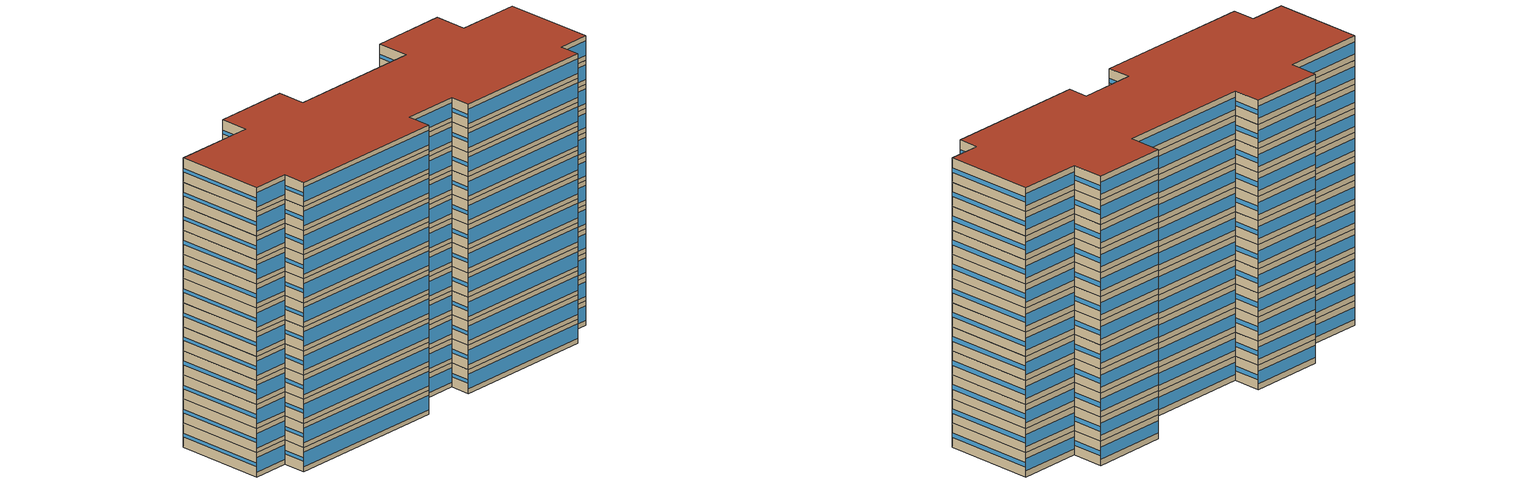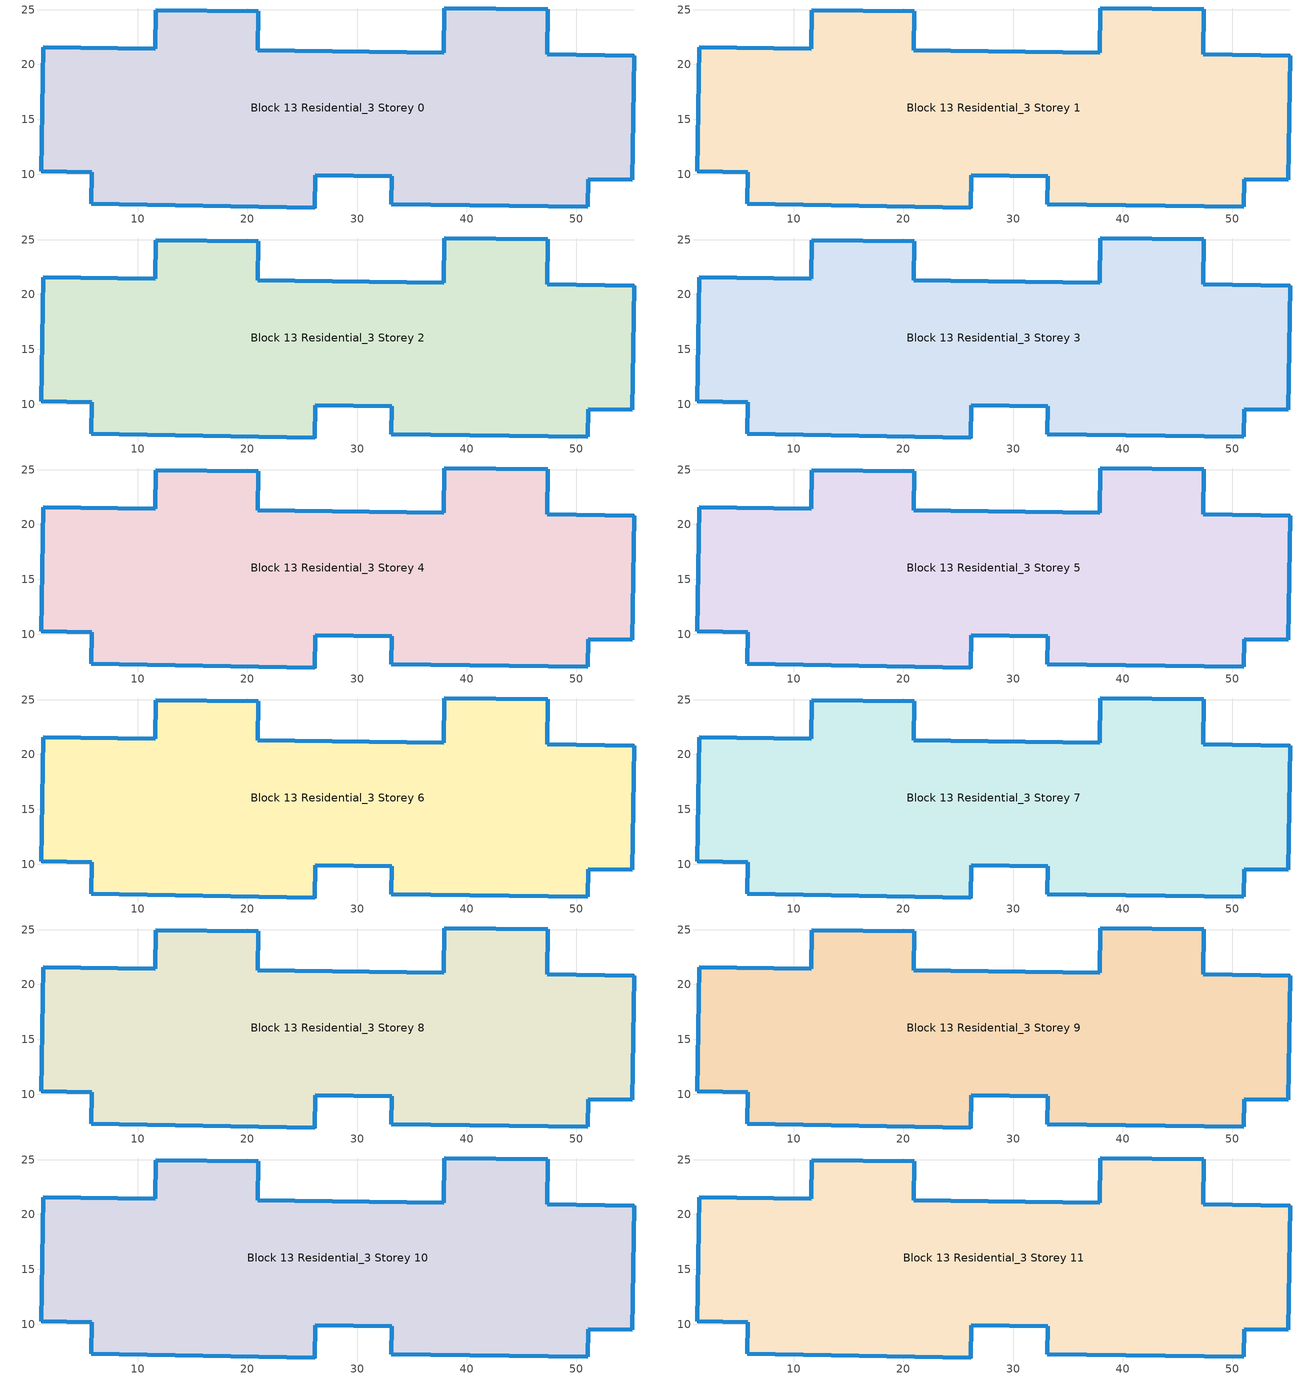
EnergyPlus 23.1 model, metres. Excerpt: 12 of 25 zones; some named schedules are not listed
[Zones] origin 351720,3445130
Block 13 Residential_3 Storey 0
 floor ground (Project Floor): 55.26,20.8 55.1,9.5 51.09,9.55 51.06,7 33.13,7.26 33.17,9.8 26.21,9.9 26.16,6.91 5.76,7.31 5.8,10.19 1.22,10.25 1.38,21.56 11.58,21.42 11.63,24.96 20.98,24.83 20.93,21.29 37.9,21.05 37.96,25.15 47.4,25.02 47.34,20.91 z0
 wall outside (Project Wall): 1.22,10.25 5.8,10.19 5.76,7.31 26.16,6.91 26.21,9.9 33.17,9.8 33.13,7.26 51.06,7 51.09,9.55 55.1,9.5 55.26,20.8 47.34,20.91 47.4,25.02 37.96,25.15 37.9,21.05 20.93,21.29 20.98,24.83 11.63,24.96 11.58,21.42 1.38,21.56 1.22,10.25 z0:3
 window (Residential_south_window_construction): 1.23,10.25 5.8,10.19 / 5.77,7.31 26.15,6.91 / 26.21,9.9 33.16,9.81 / 33.14,7.26 51.05,7 / 51.09,9.55 55.09,9.5 z0.6:2.4
 window (Residential_west_window_construction): 5.8,10.19 5.76,7.31 / 33.17,9.8 33.13,7.26 / 37.96,25.15 37.9,21.05 / 11.63,24.96 11.58,21.42 / 1.38,21.55 1.22,10.26 z1.27:1.73
 window (Residential_east_window_construction): 26.16,6.91 26.21,9.9 / 51.06,7.01 51.09,9.55 / 55.1,9.5 55.26,20.8 / 47.34,20.92 47.4,25.01 / 20.93,21.29 20.98,24.83 z1.2:1.8
 window (Residential_north_window_construction): 55.25,20.8 47.35,20.91 / 47.39,25.02 37.96,25.15 / 37.89,21.05 20.94,21.29 / 20.97,24.83 11.64,24.96 / 11.58,21.42 1.39,21.56 z0.75:2.25
 roof outside (Project Ceiling): 55.1,9.5 55.26,20.8 47.34,20.91 47.4,25.02 37.96,25.15 37.9,21.05 20.93,21.29 20.98,24.83 11.63,24.96 11.58,21.42 1.38,21.56 1.22,10.25 5.8,10.19 5.76,7.31 26.16,6.91 26.21,9.9 33.17,9.8 33.13,7.26 51.06,7 51.09,9.55 z3
Block 13 Residential_3 Storey 1
 floor outside (Project Floor): 55.26,20.8 55.1,9.5 51.09,9.55 51.06,7 33.13,7.26 33.17,9.8 26.21,9.9 26.16,6.91 5.76,7.31 5.8,10.19 1.22,10.25 1.38,21.56 11.58,21.42 11.63,24.96 20.98,24.83 20.93,21.29 37.9,21.05 37.96,25.15 47.4,25.02 47.34,20.91 z3
 wall outside (Project Wall): 1.22,10.25 5.8,10.19 5.76,7.31 26.16,6.91 26.21,9.9 33.17,9.8 33.13,7.26 51.06,7 51.09,9.55 55.1,9.5 55.26,20.8 47.34,20.91 47.4,25.02 37.96,25.15 37.9,21.05 20.93,21.29 20.98,24.83 11.63,24.96 11.58,21.42 1.38,21.56 1.22,10.25 z3:6
 window (Residential_south_window_construction): 1.23,10.25 5.8,10.19 / 5.77,7.31 26.15,6.91 / 26.21,9.9 33.16,9.81 / 33.14,7.26 51.05,7 / 51.09,9.55 55.09,9.5 z3.6:5.4
 window (Residential_west_window_construction): 5.8,10.19 5.76,7.31 / 33.17,9.8 33.13,7.26 / 37.96,25.15 37.9,21.05 / 11.63,24.96 11.58,21.42 / 1.38,21.55 1.22,10.26 z4.28:4.72
 window (Residential_east_window_construction): 26.16,6.91 26.21,9.9 / 51.06,7.01 51.09,9.55 / 55.1,9.5 55.26,20.8 / 47.34,20.92 47.4,25.01 / 20.93,21.29 20.98,24.83 z4.2:4.8
 window (Residential_north_window_construction): 55.25,20.8 47.35,20.91 / 47.39,25.02 37.96,25.15 / 37.89,21.05 20.94,21.29 / 20.97,24.83 11.64,24.96 / 11.58,21.42 1.39,21.56 z3.75:5.25
 roof outside (Project Ceiling): 55.1,9.5 55.26,20.8 47.34,20.91 47.4,25.02 37.96,25.15 37.9,21.05 20.93,21.29 20.98,24.83 11.63,24.96 11.58,21.42 1.38,21.56 1.22,10.25 5.8,10.19 5.76,7.31 26.16,6.91 26.21,9.9 33.17,9.8 33.13,7.26 51.06,7 51.09,9.55 z6
Block 13 Residential_3 Storey 2
 floor outside (Project Floor): 55.26,20.8 55.1,9.5 51.09,9.55 51.06,7 33.13,7.26 33.17,9.8 26.21,9.9 26.16,6.91 5.76,7.31 5.8,10.19 1.22,10.25 1.38,21.56 11.58,21.42 11.63,24.96 20.98,24.83 20.93,21.29 37.9,21.05 37.96,25.15 47.4,25.02 47.34,20.91 z6
 wall outside (Project Wall): 1.22,10.25 5.8,10.19 5.76,7.31 26.16,6.91 26.21,9.9 33.17,9.8 33.13,7.26 51.06,7 51.09,9.55 55.1,9.5 55.26,20.8 47.34,20.91 47.4,25.02 37.96,25.15 37.9,21.05 20.93,21.29 20.98,24.83 11.63,24.96 11.58,21.42 1.38,21.56 1.22,10.25 z6:9
 window (Residential_south_window_construction): 1.23,10.25 5.8,10.19 / 5.77,7.31 26.15,6.91 / 26.21,9.9 33.16,9.81 / 33.14,7.26 51.05,7 / 51.09,9.55 55.09,9.5 z6.6:8.4
 window (Residential_west_window_construction): 5.8,10.19 5.76,7.31 / 33.17,9.8 33.13,7.26 / 37.96,25.15 37.9,21.05 / 11.63,24.96 11.58,21.42 / 1.38,21.55 1.22,10.26 z7.28:7.72
 window (Residential_east_window_construction): 26.16,6.91 26.21,9.9 / 51.06,7.01 51.09,9.55 / 55.1,9.5 55.26,20.8 / 47.34,20.92 47.4,25.01 / 20.93,21.29 20.98,24.83 z7.2:7.8
 window (Residential_north_window_construction): 55.25,20.8 47.35,20.91 / 47.39,25.02 37.96,25.15 / 37.89,21.05 20.94,21.29 / 20.97,24.83 11.64,24.96 / 11.58,21.42 1.39,21.56 z6.75:8.25
 roof outside (Project Ceiling): 55.1,9.5 55.26,20.8 47.34,20.91 47.4,25.02 37.96,25.15 37.9,21.05 20.93,21.29 20.98,24.83 11.63,24.96 11.58,21.42 1.38,21.56 1.22,10.25 5.8,10.19 5.76,7.31 26.16,6.91 26.21,9.9 33.17,9.8 33.13,7.26 51.06,7 51.09,9.55 z9
Block 13 Residential_3 Storey 3
 floor outside (Project Floor): 55.26,20.8 55.1,9.5 51.09,9.55 51.06,7 33.13,7.26 33.17,9.8 26.21,9.9 26.16,6.91 5.76,7.31 5.8,10.19 1.22,10.25 1.38,21.56 11.58,21.42 11.63,24.96 20.98,24.83 20.93,21.29 37.9,21.05 37.96,25.15 47.4,25.02 47.34,20.91 z9
 wall outside (Project Wall): 1.22,10.25 5.8,10.19 5.76,7.31 26.16,6.91 26.21,9.9 33.17,9.8 33.13,7.26 51.06,7 51.09,9.55 55.1,9.5 55.26,20.8 47.34,20.91 47.4,25.02 37.96,25.15 37.9,21.05 20.93,21.29 20.98,24.83 11.63,24.96 11.58,21.42 1.38,21.56 1.22,10.25 z9:12
 window (Residential_south_window_construction): 1.23,10.25 5.8,10.19 / 5.77,7.31 26.15,6.91 / 26.21,9.9 33.16,9.81 / 33.14,7.26 51.05,7 / 51.09,9.55 55.09,9.5 z9.6:11.4
 window (Residential_west_window_construction): 5.8,10.19 5.76,7.31 / 33.17,9.8 33.13,7.26 / 37.96,25.15 37.9,21.05 / 11.63,24.96 11.58,21.42 / 1.38,21.55 1.22,10.26 z10.28:10.72
 window (Residential_east_window_construction): 26.16,6.91 26.21,9.9 / 51.06,7.01 51.09,9.55 / 55.1,9.5 55.26,20.8 / 47.34,20.92 47.4,25.01 / 20.93,21.29 20.98,24.83 z10.2:10.8
 window (Residential_north_window_construction): 55.25,20.8 47.35,20.91 / 47.39,25.02 37.96,25.15 / 37.89,21.05 20.94,21.29 / 20.97,24.83 11.64,24.96 / 11.58,21.42 1.39,21.56 z9.75:11.25
 roof outside (Project Ceiling): 55.1,9.5 55.26,20.8 47.34,20.91 47.4,25.02 37.96,25.15 37.9,21.05 20.93,21.29 20.98,24.83 11.63,24.96 11.58,21.42 1.38,21.56 1.22,10.25 5.8,10.19 5.76,7.31 26.16,6.91 26.21,9.9 33.17,9.8 33.13,7.26 51.06,7 51.09,9.55 z12
Block 13 Residential_3 Storey 4
 floor outside (Project Floor): 55.26,20.8 55.1,9.5 51.09,9.55 51.06,7 33.13,7.26 33.17,9.8 26.21,9.9 26.16,6.91 5.76,7.31 5.8,10.19 1.22,10.25 1.38,21.56 11.58,21.42 11.63,24.96 20.98,24.83 20.93,21.29 37.9,21.05 37.96,25.15 47.4,25.02 47.34,20.91 z12
 wall outside (Project Wall): 1.22,10.25 5.8,10.19 5.76,7.31 26.16,6.91 26.21,9.9 33.17,9.8 33.13,7.26 51.06,7 51.09,9.55 55.1,9.5 55.26,20.8 47.34,20.91 47.4,25.02 37.96,25.15 37.9,21.05 20.93,21.29 20.98,24.83 11.63,24.96 11.58,21.42 1.38,21.56 1.22,10.25 z12:15
 window (Residential_south_window_construction): 1.23,10.25 5.8,10.19 / 5.77,7.31 26.15,6.91 / 26.21,9.9 33.16,9.81 / 33.14,7.26 51.05,7 / 51.09,9.55 55.09,9.5 z12.6:14.4
 window (Residential_west_window_construction): 5.8,10.19 5.76,7.31 / 33.17,9.8 33.13,7.26 / 37.96,25.15 37.9,21.05 / 11.63,24.96 11.58,21.42 / 1.38,21.55 1.22,10.26 z13.28:13.72
 window (Residential_east_window_construction): 26.16,6.91 26.21,9.9 / 51.06,7.01 51.09,9.55 / 55.1,9.5 55.26,20.8 / 47.34,20.92 47.4,25.01 / 20.93,21.29 20.98,24.83 z13.2:13.8
 window (Residential_north_window_construction): 55.25,20.8 47.35,20.91 / 47.39,25.02 37.96,25.15 / 37.89,21.05 20.94,21.29 / 20.97,24.83 11.64,24.96 / 11.58,21.42 1.39,21.56 z12.75:14.25
 roof outside (Project Ceiling): 55.1,9.5 55.26,20.8 47.34,20.91 47.4,25.02 37.96,25.15 37.9,21.05 20.93,21.29 20.98,24.83 11.63,24.96 11.58,21.42 1.38,21.56 1.22,10.25 5.8,10.19 5.76,7.31 26.16,6.91 26.21,9.9 33.17,9.8 33.13,7.26 51.06,7 51.09,9.55 z15
Block 13 Residential_3 Storey 5
 floor outside (Project Floor): 55.26,20.8 55.1,9.5 51.09,9.55 51.06,7 33.13,7.26 33.17,9.8 26.21,9.9 26.16,6.91 5.76,7.31 5.8,10.19 1.22,10.25 1.38,21.56 11.58,21.42 11.63,24.96 20.98,24.83 20.93,21.29 37.9,21.05 37.96,25.15 47.4,25.02 47.34,20.91 z15
 wall outside (Project Wall): 1.22,10.25 5.8,10.19 5.76,7.31 26.16,6.91 26.21,9.9 33.17,9.8 33.13,7.26 51.06,7 51.09,9.55 55.1,9.5 55.26,20.8 47.34,20.91 47.4,25.02 37.96,25.15 37.9,21.05 20.93,21.29 20.98,24.83 11.63,24.96 11.58,21.42 1.38,21.56 1.22,10.25 z15:18
 window (Residential_south_window_construction): 1.23,10.25 5.8,10.19 / 5.77,7.31 26.15,6.91 / 26.21,9.9 33.16,9.81 / 33.14,7.26 51.05,7 / 51.09,9.55 55.09,9.5 z15.6:17.4
 window (Residential_west_window_construction): 5.8,10.19 5.76,7.31 / 33.17,9.8 33.13,7.26 / 37.96,25.15 37.9,21.05 / 11.63,24.96 11.58,21.42 / 1.38,21.55 1.22,10.26 z16.27:16.73
 window (Residential_east_window_construction): 26.16,6.91 26.21,9.9 / 51.06,7.01 51.09,9.55 / 55.1,9.5 55.26,20.8 / 47.34,20.92 47.4,25.01 / 20.93,21.29 20.98,24.83 z16.2:16.8
 window (Residential_north_window_construction): 55.25,20.8 47.35,20.91 / 47.39,25.02 37.96,25.15 / 37.89,21.05 20.94,21.29 / 20.97,24.83 11.64,24.96 / 11.58,21.42 1.39,21.56 z15.75:17.25
 roof outside (Project Ceiling): 55.1,9.5 55.26,20.8 47.34,20.91 47.4,25.02 37.96,25.15 37.9,21.05 20.93,21.29 20.98,24.83 11.63,24.96 11.58,21.42 1.38,21.56 1.22,10.25 5.8,10.19 5.76,7.31 26.16,6.91 26.21,9.9 33.17,9.8 33.13,7.26 51.06,7 51.09,9.55 z18
Block 13 Residential_3 Storey 6
 floor outside (Project Floor): 55.26,20.8 55.1,9.5 51.09,9.55 51.06,7 33.13,7.26 33.17,9.8 26.21,9.9 26.16,6.91 5.76,7.31 5.8,10.19 1.22,10.25 1.38,21.56 11.58,21.42 11.63,24.96 20.98,24.83 20.93,21.29 37.9,21.05 37.96,25.15 47.4,25.02 47.34,20.91 z18
 wall outside (Project Wall): 1.22,10.25 5.8,10.19 5.76,7.31 26.16,6.91 26.21,9.9 33.17,9.8 33.13,7.26 51.06,7 51.09,9.55 55.1,9.5 55.26,20.8 47.34,20.91 47.4,25.02 37.96,25.15 37.9,21.05 20.93,21.29 20.98,24.83 11.63,24.96 11.58,21.42 1.38,21.56 1.22,10.25 z18:21
 window (Residential_south_window_construction): 1.23,10.25 5.8,10.19 / 5.77,7.31 26.15,6.91 / 26.21,9.9 33.16,9.81 / 33.14,7.26 51.05,7 / 51.09,9.55 55.09,9.5 z18.6:20.4
 window (Residential_west_window_construction): 5.8,10.19 5.76,7.31 / 33.17,9.8 33.13,7.26 / 37.96,25.15 37.9,21.05 / 11.63,24.96 11.58,21.42 / 1.38,21.55 1.22,10.26 z19.27:19.73
 window (Residential_east_window_construction): 26.16,6.91 26.21,9.9 / 51.06,7.01 51.09,9.55 / 55.1,9.5 55.26,20.8 / 47.34,20.92 47.4,25.01 / 20.93,21.29 20.98,24.83 z19.2:19.8
 window (Residential_north_window_construction): 55.25,20.8 47.35,20.91 / 47.39,25.02 37.96,25.15 / 37.89,21.05 20.94,21.29 / 20.97,24.83 11.64,24.96 / 11.58,21.42 1.39,21.56 z18.75:20.25
 roof outside (Project Ceiling): 55.1,9.5 55.26,20.8 47.34,20.91 47.4,25.02 37.96,25.15 37.9,21.05 20.93,21.29 20.98,24.83 11.63,24.96 11.58,21.42 1.38,21.56 1.22,10.25 5.8,10.19 5.76,7.31 26.16,6.91 26.21,9.9 33.17,9.8 33.13,7.26 51.06,7 51.09,9.55 z21
Block 13 Residential_3 Storey 7
 floor outside (Project Floor): 55.26,20.8 55.1,9.5 51.09,9.55 51.06,7 33.13,7.26 33.17,9.8 26.21,9.9 26.16,6.91 5.76,7.31 5.8,10.19 1.22,10.25 1.38,21.56 11.58,21.42 11.63,24.96 20.98,24.83 20.93,21.29 37.9,21.05 37.96,25.15 47.4,25.02 47.34,20.91 z21
 wall outside (Project Wall): 1.22,10.25 5.8,10.19 5.76,7.31 26.16,6.91 26.21,9.9 33.17,9.8 33.13,7.26 51.06,7 51.09,9.55 55.1,9.5 55.26,20.8 47.34,20.91 47.4,25.02 37.96,25.15 37.9,21.05 20.93,21.29 20.98,24.83 11.63,24.96 11.58,21.42 1.38,21.56 1.22,10.25 z21:24
 window (Residential_south_window_construction): 1.23,10.25 5.8,10.19 / 5.77,7.31 26.15,6.91 / 26.21,9.9 33.16,9.81 / 33.14,7.26 51.05,7 / 51.09,9.55 55.09,9.5 z21.6:23.4
 window (Residential_west_window_construction): 5.8,10.19 5.76,7.31 / 33.17,9.8 33.13,7.26 / 37.96,25.15 37.9,21.05 / 11.63,24.96 11.58,21.42 / 1.38,21.55 1.22,10.26 z22.27:22.73
 window (Residential_east_window_construction): 26.16,6.91 26.21,9.9 / 51.06,7.01 51.09,9.55 / 55.1,9.5 55.26,20.8 / 47.34,20.92 47.4,25.01 / 20.93,21.29 20.98,24.83 z22.2:22.8
 window (Residential_north_window_construction): 55.25,20.8 47.35,20.91 / 47.39,25.02 37.96,25.15 / 37.89,21.05 20.94,21.29 / 20.97,24.83 11.64,24.96 / 11.58,21.42 1.39,21.56 z21.75:23.25
 roof outside (Project Ceiling): 55.1,9.5 55.26,20.8 47.34,20.91 47.4,25.02 37.96,25.15 37.9,21.05 20.93,21.29 20.98,24.83 11.63,24.96 11.58,21.42 1.38,21.56 1.22,10.25 5.8,10.19 5.76,7.31 26.16,6.91 26.21,9.9 33.17,9.8 33.13,7.26 51.06,7 51.09,9.55 z24
Block 13 Residential_3 Storey 8
 floor outside (Project Floor): 55.26,20.8 55.1,9.5 51.09,9.55 51.06,7 33.13,7.26 33.17,9.8 26.21,9.9 26.16,6.91 5.76,7.31 5.8,10.19 1.22,10.25 1.38,21.56 11.58,21.42 11.63,24.96 20.98,24.83 20.93,21.29 37.9,21.05 37.96,25.15 47.4,25.02 47.34,20.91 z24
 wall outside (Project Wall): 1.22,10.25 5.8,10.19 5.76,7.31 26.16,6.91 26.21,9.9 33.17,9.8 33.13,7.26 51.06,7 51.09,9.55 55.1,9.5 55.26,20.8 47.34,20.91 47.4,25.02 37.96,25.15 37.9,21.05 20.93,21.29 20.98,24.83 11.63,24.96 11.58,21.42 1.38,21.56 1.22,10.25 z24:27
 window (Residential_south_window_construction): 1.23,10.25 5.8,10.19 / 5.77,7.31 26.15,6.91 / 26.21,9.9 33.16,9.81 / 33.14,7.26 51.05,7 / 51.09,9.55 55.09,9.5 z24.6:26.4
 window (Residential_west_window_construction): 5.8,10.19 5.76,7.31 / 33.17,9.8 33.13,7.26 / 37.96,25.15 37.9,21.05 / 11.63,24.96 11.58,21.42 / 1.38,21.55 1.22,10.26 z25.27:25.73
 window (Residential_east_window_construction): 26.16,6.91 26.21,9.9 / 51.06,7.01 51.09,9.55 / 55.1,9.5 55.26,20.8 / 47.34,20.92 47.4,25.01 / 20.93,21.29 20.98,24.83 z25.2:25.8
 window (Residential_north_window_construction): 55.25,20.8 47.35,20.91 / 47.39,25.02 37.96,25.15 / 37.89,21.05 20.94,21.29 / 20.97,24.83 11.64,24.96 / 11.58,21.42 1.39,21.56 z24.75:26.25
 roof outside (Project Ceiling): 55.1,9.5 55.26,20.8 47.34,20.91 47.4,25.02 37.96,25.15 37.9,21.05 20.93,21.29 20.98,24.83 11.63,24.96 11.58,21.42 1.38,21.56 1.22,10.25 5.8,10.19 5.76,7.31 26.16,6.91 26.21,9.9 33.17,9.8 33.13,7.26 51.06,7 51.09,9.55 z27
Block 13 Residential_3 Storey 9
 floor outside (Project Floor): 55.26,20.8 55.1,9.5 51.09,9.55 51.06,7 33.13,7.26 33.17,9.8 26.21,9.9 26.16,6.91 5.76,7.31 5.8,10.19 1.22,10.25 1.38,21.56 11.58,21.42 11.63,24.96 20.98,24.83 20.93,21.29 37.9,21.05 37.96,25.15 47.4,25.02 47.34,20.91 z27
 wall outside (Project Wall): 1.22,10.25 5.8,10.19 5.76,7.31 26.16,6.91 26.21,9.9 33.17,9.8 33.13,7.26 51.06,7 51.09,9.55 55.1,9.5 55.26,20.8 47.34,20.91 47.4,25.02 37.96,25.15 37.9,21.05 20.93,21.29 20.98,24.83 11.63,24.96 11.58,21.42 1.38,21.56 1.22,10.25 z27:30
 window (Residential_south_window_construction): 1.23,10.25 5.8,10.19 / 5.77,7.31 26.15,6.91 / 26.21,9.9 33.16,9.81 / 33.14,7.26 51.05,7 / 51.09,9.55 55.09,9.5 z27.6:29.4
 window (Residential_west_window_construction): 5.8,10.19 5.76,7.31 / 33.17,9.8 33.13,7.26 / 37.96,25.15 37.9,21.05 / 11.63,24.96 11.58,21.42 / 1.38,21.55 1.22,10.26 z28.27:28.73
 window (Residential_east_window_construction): 26.16,6.91 26.21,9.9 / 51.06,7.01 51.09,9.55 / 55.1,9.5 55.26,20.8 / 47.34,20.92 47.4,25.01 / 20.93,21.29 20.98,24.83 z28.2:28.8
 window (Residential_north_window_construction): 55.25,20.8 47.35,20.91 / 47.39,25.02 37.96,25.15 / 37.89,21.05 20.94,21.29 / 20.97,24.83 11.64,24.96 / 11.58,21.42 1.39,21.56 z27.75:29.25
 roof outside (Project Ceiling): 55.1,9.5 55.26,20.8 47.34,20.91 47.4,25.02 37.96,25.15 37.9,21.05 20.93,21.29 20.98,24.83 11.63,24.96 11.58,21.42 1.38,21.56 1.22,10.25 5.8,10.19 5.76,7.31 26.16,6.91 26.21,9.9 33.17,9.8 33.13,7.26 51.06,7 51.09,9.55 z30
Block 13 Residential_3 Storey 10
 floor outside (Project Floor): 55.26,20.8 55.1,9.5 51.09,9.55 51.06,7 33.13,7.26 33.17,9.8 26.21,9.9 26.16,6.91 5.76,7.31 5.8,10.19 1.22,10.25 1.38,21.56 11.58,21.42 11.63,24.96 20.98,24.83 20.93,21.29 37.9,21.05 37.96,25.15 47.4,25.02 47.34,20.91 z30
 wall outside (Project Wall): 1.22,10.25 5.8,10.19 5.76,7.31 26.16,6.91 26.21,9.9 33.17,9.8 33.13,7.26 51.06,7 51.09,9.55 55.1,9.5 55.26,20.8 47.34,20.91 47.4,25.02 37.96,25.15 37.9,21.05 20.93,21.29 20.98,24.83 11.63,24.96 11.58,21.42 1.38,21.56 1.22,10.25 z30:33
 window (Residential_south_window_construction): 1.23,10.25 5.8,10.19 / 5.77,7.31 26.15,6.91 / 26.21,9.9 33.16,9.81 / 33.14,7.26 51.05,7 / 51.09,9.55 55.09,9.5 z30.6:32.4
 window (Residential_west_window_construction): 5.8,10.19 5.76,7.31 / 33.17,9.8 33.13,7.26 / 37.96,25.15 37.9,21.05 / 11.63,24.96 11.58,21.42 / 1.38,21.55 1.22,10.26 z31.27:31.73
 window (Residential_east_window_construction): 26.16,6.91 26.21,9.9 / 51.06,7.01 51.09,9.55 / 55.1,9.5 55.26,20.8 / 47.34,20.92 47.4,25.01 / 20.93,21.29 20.98,24.83 z31.2:31.8
 window (Residential_north_window_construction): 55.25,20.8 47.35,20.91 / 47.39,25.02 37.96,25.15 / 37.89,21.05 20.94,21.29 / 20.97,24.83 11.64,24.96 / 11.58,21.42 1.39,21.56 z30.75:32.25
 roof outside (Project Ceiling): 55.1,9.5 55.26,20.8 47.34,20.91 47.4,25.02 37.96,25.15 37.9,21.05 20.93,21.29 20.98,24.83 11.63,24.96 11.58,21.42 1.38,21.56 1.22,10.25 5.8,10.19 5.76,7.31 26.16,6.91 26.21,9.9 33.17,9.8 33.13,7.26 51.06,7 51.09,9.55 z33
Block 13 Residential_3 Storey 11
 floor outside (Project Floor): 55.26,20.8 55.1,9.5 51.09,9.55 51.06,7 33.13,7.26 33.17,9.8 26.21,9.9 26.16,6.91 5.76,7.31 5.8,10.19 1.22,10.25 1.38,21.56 11.58,21.42 11.63,24.96 20.98,24.83 20.93,21.29 37.9,21.05 37.96,25.15 47.4,25.02 47.34,20.91 z33
 wall outside (Project Wall): 1.22,10.25 5.8,10.19 5.76,7.31 26.16,6.91 26.21,9.9 33.17,9.8 33.13,7.26 51.06,7 51.09,9.55 55.1,9.5 55.26,20.8 47.34,20.91 47.4,25.02 37.96,25.15 37.9,21.05 20.93,21.29 20.98,24.83 11.63,24.96 11.58,21.42 1.38,21.56 1.22,10.25 z33:36
 window (Residential_south_window_construction): 1.23,10.25 5.8,10.19 / 5.77,7.31 26.15,6.91 / 26.21,9.9 33.16,9.81 / 33.14,7.26 51.05,7 / 51.09,9.55 55.09,9.5 z33.6:35.4
 window (Residential_west_window_construction): 5.8,10.19 5.76,7.31 / 33.17,9.8 33.13,7.26 / 37.96,25.15 37.9,21.05 / 11.63,24.96 11.58,21.42 / 1.38,21.55 1.22,10.26 z34.27:34.73
 window (Residential_east_window_construction): 26.16,6.91 26.21,9.9 / 51.06,7.01 51.09,9.55 / 55.1,9.5 55.26,20.8 / 47.34,20.92 47.4,25.01 / 20.93,21.29 20.98,24.83 z34.2:34.8
 window (Residential_north_window_construction): 55.25,20.8 47.35,20.91 / 47.39,25.02 37.96,25.15 / 37.89,21.05 20.94,21.29 / 20.97,24.83 11.64,24.96 / 11.58,21.42 1.39,21.56 z33.75:35.25
 roof outside (Project Ceiling): 55.1,9.5 55.26,20.8 47.34,20.91 47.4,25.02 37.96,25.15 37.9,21.05 20.93,21.29 20.98,24.83 11.63,24.96 11.58,21.42 1.38,21.56 1.22,10.25 5.8,10.19 5.76,7.31 26.16,6.91 26.21,9.9 33.17,9.8 33.13,7.26 51.06,7 51.09,9.55 z36
[Building]
Building_1: North Axis=0; Terrain=City; Loads Convergence Tolerance Value=0.04; Temperature Convergence Tolerance Value=0.4; Solar Distribution=FullExterior; Maximum Number of Warmup Days=25; Minimum Number of Warmup Days=6
[Site:Location]
CHN Design_Conditions: Latitude=30; Longitude=114; Time Zone=8; Elevation=12
[SIZINGPERIOD:DESIGNDAY] Day of Month=21; DryBulb Temperature Range Modifier Type=DefaultMultipliers; Humidity Condition Type=Wetbulb; Barometric Pressure=101181; Rain Indicator=No; Snow Indicator=No; Daylight Saving Time Indicator=No; Sky Clearness=0; Begin Environment Reset Mode=FullResetAtBeginEnvironment
Name | Month | Day Type | Maximum DryBulb Temperature | Daily DryBulb Temperature Range | Wetbulb or DewPoint at Maximum DryBulb | Wind Speed | Wind Direction | Solar Model Indicator | ASHRAE Clear Sky Optical Depth for Beam Irradiance taub | ASHRAE Clear Sky Optical Depth for Diffuse Irradiance taud
Ann Htg 99.6% Condns DB | 1 | WinterDesignDay | -10 | 0 | -4.8 | 1 | 340 | ASHRAEClearSky | 0 | 0
Ann Clg .4% Condns DB=>MWB | 7 | SummerDesignDay | 40 | 6.6 | 27.1 | 3.5 | 220 | ASHRAETau | 0.781 | 1.413
[MATERIAL]
DefaultMaterial: Roughness=Rough; Thickness=0.1; Conductivity=0.1; Density=1000; Specific Heat=1000; Thermal Absorptance=0.9; Solar Absorptance=0.7; Visible Absorptance=0.7
[WINDOWMATERIAL:SIMPLEGLAZINGSYSTEM] UFactor=1.5; Solar Heat Gain Coefficient=0.4; Visible Transmittance=0.6
Residential_east_window; Residential_south_window; Residential_west_window; Residential_north_window
[CONSTRUCTION]
Project Wall; Project Floor; Project Ceiling: DefaultMaterial
Residential_east_window_construction: Residential_east_window
Residential_south_window_construction: Residential_south_window
Residential_west_window_construction: Residential_west_window
Residential_north_window_construction: Residential_north_window
[SPACE] Ceiling Height=autocalculate; Volume=autocalculate; Floor Area=autocalculate; Space Type=Residential
Name | Zone
Block 13 Residential_3 Storey 0_space | Block 13 Residential_3 Storey 0
Block 13 Residential_3 Storey 1_space | Block 13 Residential_3 Storey 1
Block 13 Residential_3 Storey 2_space | Block 13 Residential_3 Storey 2
Block 13 Residential_3 Storey 3_space | Block 13 Residential_3 Storey 3
Block 13 Residential_3 Storey 4_space | Block 13 Residential_3 Storey 4
Block 13 Residential_3 Storey 5_space | Block 13 Residential_3 Storey 5
Block 13 Residential_3 Storey 6_space | Block 13 Residential_3 Storey 6
Block 13 Residential_3 Storey 7_space | Block 13 Residential_3 Storey 7
Block 13 Residential_3 Storey 8_space | Block 13 Residential_3 Storey 8
Block 13 Residential_3 Storey 9_space | Block 13 Residential_3 Storey 9
Block 13 Residential_3 Storey 10_space | Block 13 Residential_3 Storey 10
Block 13 Residential_3 Storey 11_space | Block 13 Residential_3 Storey 11
[SPACELIST]
Residential: Block 13 Residential_3 Storey 0_space, Block 13 Residential_3 Storey 1_space, Block 13 Residential_3 Storey 2_space, Block 13 Residential_3 Storey 3_space, Block 13 Residential_3 Storey 4_space, Block 13 Residential_3 Storey 5_space, Block 13 Residential_3 Storey 6_space, Block 13 Residential_3 Storey 7_space, Block 13 Residential_3 Storey 8_space, Block 13 Residential_3 Storey 9_space, Block 13 Residential_3 Storey 10_space, Block 13 Residential_3 Storey 11_space, Block 13 Residential_3 Storey 12_space, Block 13 Residential_3 Storey 13_space, Block 13 Residential_3 Storey 14_space, Block 13 Residential_3 Storey 15_space, Block 13 Residential_3 Storey 16_space, Block 13 Residential_3 Storey 17_space, Block 13 Residential_3 Storey 18_space, Block 13 Residential_3 Storey 19_space, Block 13 Residential_3 Storey 20_space, Block 13 Residential_3 Storey 21_space, Block 13 Residential_3 Storey 22_space, Block 13 Residential_3 Storey 23_space, Block 13 Residential_3 Storey 24_space
[ZONE] Type=1; Multiplier=1; Ceiling Height=autocalculate; Volume=autocalculate; Floor Area=autocalculate; Part of Total Floor Area=Yes
Block 13 Residential_3 Storey 0; Block 13 Residential_3 Storey 1; Block 13 Residential_3 Storey 2; Block 13 Residential_3 Storey 3; Block 13 Residential_3 Storey 4; Block 13 Residential_3 Storey 5; Block 13 Residential_3 Storey 6; Block 13 Residential_3 Storey 7; Block 13 Residential_3 Storey 8; Block 13 Residential_3 Storey 9; Block 13 Residential_3 Storey 10; Block 13 Residential_3 Storey 11
[PEOPLE]
People_for_residential: Zone or ZoneList or Space or SpaceList=Residential; Number of People Schedule=SeasonalSchedule_Schedule_residential_people; Number of People Calculation Method=People/Area; People per Floor Area=0.04; Fraction Radiant=0.3; Sensible Heat Fraction=autocalculate; Activity Level Schedule=SeasonalSchedule_Schedule_residential_activity; Carbon Dioxide Generation Rate=3.82e-08; Enable ASHRAE 55 Comfort Warnings=No; Mean Radiant Temperature Calculation Type=ZoneAveraged; Clothing Insulation Calculation Method=ClothingInsulationSchedule; Cold Stress Temperature Threshold=15.56; Heat Stress Temperature Threshold=30
[LIGHTS]
Light_for_residential: Zone or ZoneList or Space or SpaceList=Residential; Schedule=SeasonalSchedule_residential_lighting; Design Level Calculation Method=Watts/Area; Watts per Zone Floor Area=5; Return Air Fraction=0; Fraction Radiant=0.32; Fraction Visible=0.25; Fraction Replaceable=1; EndUse Subcategory=General; Return Air Fraction Calculated from Plenum Temperature=No; Return Air Fraction Function of Plenum Temperature Coefficient 1=0; Return Air Fraction Function of Plenum Temperature Coefficient 2=0
[ELECTRICEQUIPMENT]
Equipment_for_residential: Zone or ZoneList or Space or SpaceList=Residential; Schedule=SeasonalSchedule_Schedule_residential_equipment; Design Level Calculation Method=Watts/Area; Watts per Zone Floor Area=3.8; Fraction Latent=0; Fraction Radiant=0; Fraction Lost=0; EndUse Subcategory=Electric Equipment
[DAYLIGHTING:CONTROLS] Illuminance Setpoint at Reference Point 1=300
Name | Zone or Space | Glare Calculation Daylighting Reference Point | Daylighting Reference Point 1
Dlight_Block 13 Residential_3 Storey 0 | Block 13 Residential_3 Storey 0 | Rpoint_Block 13 Residential_3 Storey 0 | Rpoint_Block 13 Residential_3 Storey 0
Dlight_Block 13 Residential_3 Storey 1 | Block 13 Residential_3 Storey 1 | Rpoint_Block 13 Residential_3 Storey 1 | Rpoint_Block 13 Residential_3 Storey 1
Dlight_Block 13 Residential_3 Storey 2 | Block 13 Residential_3 Storey 2 | Rpoint_Block 13 Residential_3 Storey 2 | Rpoint_Block 13 Residential_3 Storey 2
Dlight_Block 13 Residential_3 Storey 3 | Block 13 Residential_3 Storey 3 | Rpoint_Block 13 Residential_3 Storey 3 | Rpoint_Block 13 Residential_3 Storey 3
Dlight_Block 13 Residential_3 Storey 4 | Block 13 Residential_3 Storey 4 | Rpoint_Block 13 Residential_3 Storey 4 | Rpoint_Block 13 Residential_3 Storey 4
Dlight_Block 13 Residential_3 Storey 5 | Block 13 Residential_3 Storey 5 | Rpoint_Block 13 Residential_3 Storey 5 | Rpoint_Block 13 Residential_3 Storey 5
Dlight_Block 13 Residential_3 Storey 6 | Block 13 Residential_3 Storey 6 | Rpoint_Block 13 Residential_3 Storey 6 | Rpoint_Block 13 Residential_3 Storey 6
Dlight_Block 13 Residential_3 Storey 7 | Block 13 Residential_3 Storey 7 | Rpoint_Block 13 Residential_3 Storey 7 | Rpoint_Block 13 Residential_3 Storey 7
Dlight_Block 13 Residential_3 Storey 8 | Block 13 Residential_3 Storey 8 | Rpoint_Block 13 Residential_3 Storey 8 | Rpoint_Block 13 Residential_3 Storey 8
Dlight_Block 13 Residential_3 Storey 9 | Block 13 Residential_3 Storey 9 | Rpoint_Block 13 Residential_3 Storey 9 | Rpoint_Block 13 Residential_3 Storey 9
Dlight_Block 13 Residential_3 Storey 10 | Block 13 Residential_3 Storey 10 | Rpoint_Block 13 Residential_3 Storey 10 | Rpoint_Block 13 Residential_3 Storey 10
Dlight_Block 13 Residential_3 Storey 11 | Block 13 Residential_3 Storey 11 | Rpoint_Block 13 Residential_3 Storey 11 | Rpoint_Block 13 Residential_3 Storey 11
[HVACTEMPLATE:THERMOSTAT]
Name | Heating Setpoint Schedule | Cooling Setpoint Schedule
Thermostat_for_office | SeasonalSchedule_office_heating | SeasonalSchedule_office_cooling
Thermostat_for_commercial | SeasonalSchedule_commerical_heating | SeasonalSchedule_commerical_cooling
Thermostat_for_residential | SeasonalSchedule_residential_heating | SeasonalSchedule_residential_cooling
Thermostat_for_school | SeasonalSchedule_school_heating | SeasonalSchedule_school_cooling
Thermostat_for_hospital | SeasonalSchedule_hospital_heating | SeasonalSchedule_hospital_cooling
Thermostat_for_industrial | SeasonalSchedule_Industrial_heating | SeasonalSchedule_Industrial_cooling
Thermostat_for_transport | SeasonalSchedule_transport_heating | SeasonalSchedule_transport_cooling
Thermostat_for_administration | SeasonalSchedule_administration_heating | SeasonalSchedule_administration_cooling
[HVACTEMPLATE:ZONE:IDEALLOADSAIRSYSTEM] Template Thermostat=Thermostat_for_residential; Maximum Heating Supply Air Temperature=50; Minimum Cooling Supply Air Temperature=13; Maximum Heating Supply Air Humidity Ratio=0.0156; Minimum Cooling Supply Air Humidity Ratio=0.0077; Heating Limit=NoLimit; Cooling Limit=NoLimit; Dehumidification Control Type=ConstantSensibleHeatRatio; Cooling Sensible Heat Ratio=0.7; Dehumidification Setpoint=60; Humidification Control Type=None; Humidification Setpoint=30; Outdoor Air Method=DetailedSpecification; Outdoor Air Flow Rate per Person=0.00944; Outdoor Air Flow Rate per Zone Floor Area=0; Outdoor Air Flow Rate per Zone=0; Design Specification Outdoor Air Object=Ventilation_for_residential; Demand Controlled Ventilation Type=None; Outdoor Air Economizer Type=NoEconomizer; Heat Recovery Type=None; Sensible Heat Recovery Effectiveness=0.7; Latent Heat Recovery Effectiveness=0.65
Block 13 Residential_3 Storey 0; Block 13 Residential_3 Storey 1; Block 13 Residential_3 Storey 2; Block 13 Residential_3 Storey 3; Block 13 Residential_3 Storey 4; Block 13 Residential_3 Storey 5; Block 13 Residential_3 Storey 6; Block 13 Residential_3 Storey 7; Block 13 Residential_3 Storey 8; Block 13 Residential_3 Storey 9; Block 13 Residential_3 Storey 10; Block 13 Residential_3 Storey 11
[DESIGNSPECIFICATION:OUTDOORAIR]
Ventilation_for_residential: Outdoor Air Method=Flow/Person; Outdoor Air Flow per Person=0.00833333; Outdoor Air Flow per Zone Floor Area=0; Outdoor Air Flow per Zone=0; Outdoor Air Flow Air Changes per Hour=0
[SCHEDULE:DAY:HOURLY]
Schedule_residential_lighting_weekday_hourly; Schedule_residential_lighting_holiday_hourly: 0.1, 0.1, 0.1, 0.1, 0.1, 0.8, 0.5, 0, 0, 0, 0, 0, 0, 0, 0, 0, 0, 0, 1, 1, 1, 1, 0.1, 0.1
Schedule_residential_equipment_weekday_hourly: 0.2, 0.2, 0.2, 0.2, 0.2, 0.2, 0.8, 0.8, 0.6, 0.6, 0.8, 0.8, 0.8, 0.5, 0.5, 0.5, 0.6, 0.9, 0.9, 0.9, 0.9, 0.9, 0.2, 0.2
Schedule_residential_equipment_holiday_hourly: 0.2, 0.2, 0.2, 0.2, 0.2, 0.2, 0.75, 1, 0.5, 0.3, 0.5, 0.8, 0.5, 0.25, 0.25, 0.25, 0.25, 0.5, 0.9, 0.8, 0.75, 0.5, 0.2, 0.2
Schedule_residential_people_weekday_hourly: 1, 1, 1, 1, 1, 1, 0.5, 0.5, 0, 0, 0, 0, 0, 0, 0, 0, 0, 0, 0, 0, 0.5, 1, 1, 1
Schedule_residential_people_holiday_hourly: 0.5, 0.5, 0.5, 0.5, 0.5, 0.5, 0.5, 0.5, 0.5, 0.5, 0.5, 0.5, 0.5, 0.5, 0.5, 0.5, 0.5, 0.5, 0.5, 0.5, 0.5, 0.5, 0.5, 0.5
Schedule_residential_activity_weekday_hourly; Schedule_residential_activity_holiday_hourly: 108, 108, 108, 108, 108, 108, 108, 108, 108, 108, 108, 108, 108, 108, 108, 108, 108, 108, 108, 108, 108, 108, 108, 108
[SCHEDULE:WEEK:DAILY]
Schedule_office_heating_summer_weekly: Schedule_office_heating_summer_hourly, Schedule_office_heating_summer_hourly, Schedule_office_heating_summer_hourly, Schedule_office_heating_summer_hourly, Schedule_office_heating_summer_hourly, Schedule_office_heating_summer_hourly, Schedule_office_heating_summer_hourly, Schedule_office_heating_summer_hourly, Schedule_office_heating_summer_hourly, Schedule_office_heating_summer_hourly, Schedule_office_heating_summer_hourly, Schedule_office_heating_summer_hourly
Schedule_office_heating_winnter_weekly: Schedule_office_heating_winnter_holiday_hourly, Schedule_office_heating_winnter_weekday_hourly, Schedule_office_heating_winnter_weekday_hourly, Schedule_office_heating_winnter_weekday_hourly, Schedule_office_heating_winnter_weekday_hourly, Schedule_office_heating_winnter_weekday_hourly, Schedule_office_heating_winnter_holiday_hourly, Schedule_office_heating_winnter_holiday_hourly, Schedule_office_heating_winnter_weekday_hourly, Schedule_office_heating_winnter_weekday_hourly, Schedule_office_heating_winnter_holiday_hourly, Schedule_office_heating_winnter_holiday_hourly
Schedule_office_cooling_winnter_weekly: Schedule_office_cooling_winter_hourly, Schedule_office_cooling_winter_hourly, Schedule_office_cooling_winter_hourly, Schedule_office_cooling_winter_hourly, Schedule_office_cooling_winter_hourly, Schedule_office_cooling_winter_hourly, Schedule_office_cooling_winter_hourly, Schedule_office_cooling_winter_hourly, Schedule_office_cooling_winter_hourly, Schedule_office_cooling_winter_hourly, Schedule_office_cooling_winter_hourly, Schedule_office_cooling_winter_hourly
Schedule_office_cooling_summer_weekly: Schedule_office_cooling_summer_holiday_hourly, Schedule_office_cooling_summer_weekday_hourly, Schedule_office_cooling_summer_weekday_hourly, Schedule_office_cooling_summer_weekday_hourly, Schedule_office_cooling_summer_weekday_hourly, Schedule_office_cooling_summer_weekday_hourly, Schedule_office_cooling_summer_holiday_hourly, Schedule_office_cooling_summer_holiday_hourly, Schedule_office_cooling_summer_weekday_hourly, Schedule_office_cooling_summer_weekday_hourly, Schedule_office_cooling_summer_holiday_hourly, Schedule_office_cooling_summer_holiday_hourly
Schedule_commerical_heating_summer_weekly: Schedule_commerical_heating_summer_hourly, Schedule_commerical_heating_summer_hourly, Schedule_commerical_heating_summer_hourly, Schedule_commerical_heating_summer_hourly, Schedule_commerical_heating_summer_hourly, Schedule_commerical_heating_summer_hourly, Schedule_commerical_heating_summer_hourly, Schedule_commerical_heating_summer_hourly, Schedule_commerical_heating_summer_hourly, Schedule_commerical_heating_summer_hourly, Schedule_commerical_heating_summer_hourly, Schedule_commerical_heating_summer_hourly
Schedule_commerical_heating_winnter_weekly: Schedule_commerical_heating_winnter_holiday_hourly, Schedule_commerical_heating_winnter_weekday_hourly, Schedule_commerical_heating_winnter_weekday_hourly, Schedule_commerical_heating_winnter_weekday_hourly, Schedule_commerical_heating_winnter_weekday_hourly, Schedule_commerical_heating_winnter_weekday_hourly, Schedule_commerical_heating_winnter_holiday_hourly, Schedule_commerical_heating_winnter_holiday_hourly, Schedule_commerical_heating_winnter_weekday_hourly, Schedule_commerical_heating_winnter_weekday_hourly, Schedule_commerical_heating_winnter_holiday_hourly, Schedule_commerical_heating_winnter_holiday_hourly
Schedule_commerical_cooling_winnter_weekly: Schedule_commerical_cooling_winter_hourly, Schedule_commerical_cooling_winter_hourly, Schedule_commerical_cooling_winter_hourly, Schedule_commerical_cooling_winter_hourly, Schedule_commerical_cooling_winter_hourly, Schedule_commerical_cooling_winter_hourly, Schedule_commerical_cooling_winter_hourly, Schedule_commerical_cooling_winter_hourly, Schedule_commerical_cooling_winter_hourly, Schedule_commerical_cooling_winter_hourly, Schedule_commerical_cooling_winter_hourly, Schedule_commerical_cooling_winter_hourly
Schedule_commerical_cooling_summer_weekly: Schedule_commerical_cooling_summer_holiday_hourly, Schedule_commerical_cooling_summer_weekday_hourly, Schedule_commerical_cooling_summer_weekday_hourly, Schedule_commerical_cooling_summer_weekday_hourly, Schedule_commerical_cooling_summer_weekday_hourly, Schedule_commerical_cooling_summer_weekday_hourly, Schedule_commerical_cooling_summer_holiday_hourly, Schedule_commerical_cooling_summer_holiday_hourly, Schedule_commerical_cooling_summer_weekday_hourly, Schedule_commerical_cooling_summer_weekday_hourly, Schedule_commerical_cooling_summer_holiday_hourly, Schedule_commerical_cooling_summer_holiday_hourly
Schedule_residential_heating_summer_weekly: Schedule_residential_heating_summer_hourly, Schedule_residential_heating_summer_hourly, Schedule_residential_heating_summer_hourly, Schedule_residential_heating_summer_hourly, Schedule_residential_heating_summer_hourly, Schedule_residential_heating_summer_hourly, Schedule_residential_heating_summer_hourly, Schedule_residential_heating_summer_hourly, Schedule_residential_heating_summer_hourly, Schedule_residential_heating_summer_hourly, Schedule_residential_heating_summer_hourly, Schedule_residential_heating_summer_hourly
Schedule_residential_heating_winnter_weekly: Schedule_residential_heating_winnter_holiday_hourly, Schedule_residential_heating_winnter_weekday_hourly, Schedule_residential_heating_winnter_weekday_hourly, Schedule_residential_heating_winnter_weekday_hourly, Schedule_residential_heating_winnter_weekday_hourly, Schedule_residential_heating_winnter_weekday_hourly, Schedule_residential_heating_winnter_holiday_hourly, Schedule_residential_heating_winnter_holiday_hourly, Schedule_residential_heating_winnter_weekday_hourly, Schedule_residential_heating_winnter_weekday_hourly, Schedule_residential_heating_winnter_holiday_hourly, Schedule_residential_heating_winnter_holiday_hourly
Schedule_residential_cooling_winnter_weekly: Schedule_residential_cooling_winter_hourly, Schedule_residential_cooling_winter_hourly, Schedule_residential_cooling_winter_hourly, Schedule_residential_cooling_winter_hourly, Schedule_residential_cooling_winter_hourly, Schedule_residential_cooling_winter_hourly, Schedule_residential_cooling_winter_hourly, Schedule_residential_cooling_winter_hourly, Schedule_residential_cooling_winter_hourly, Schedule_residential_cooling_winter_hourly, Schedule_residential_cooling_winter_hourly, Schedule_residential_cooling_winter_hourly
Schedule_residential_cooling_summer_weekly: Schedule_residential_cooling_summer_holiday_hourly, Schedule_residential_cooling_summer_weekday_hourly, Schedule_residential_cooling_summer_weekday_hourly, Schedule_residential_cooling_summer_weekday_hourly, Schedule_residential_cooling_summer_weekday_hourly, Schedule_residential_cooling_summer_weekday_hourly, Schedule_residential_cooling_summer_holiday_hourly, Schedule_residential_cooling_summer_holiday_hourly, Schedule_residential_cooling_summer_weekday_hourly, Schedule_residential_cooling_summer_weekday_hourly, Schedule_residential_cooling_summer_holiday_hourly, Schedule_residential_cooling_summer_holiday_hourly
Schedule_residential_lighting_weekly: Schedule_residential_lighting_holiday_hourly, Schedule_residential_lighting_weekday_hourly, Schedule_residential_lighting_weekday_hourly, Schedule_residential_lighting_weekday_hourly, Schedule_residential_lighting_weekday_hourly, Schedule_residential_lighting_weekday_hourly, Schedule_residential_lighting_holiday_hourly, Schedule_residential_lighting_holiday_hourly, Schedule_residential_lighting_weekday_hourly, Schedule_residential_lighting_weekday_hourly, Schedule_residential_lighting_holiday_hourly, Schedule_residential_lighting_holiday_hourly
Schedule_residential_equipment_weekly: Schedule_residential_equipment_holiday_hourly, Schedule_residential_equipment_weekday_hourly, Schedule_residential_equipment_weekday_hourly, Schedule_residential_equipment_weekday_hourly, Schedule_residential_equipment_weekday_hourly, Schedule_residential_equipment_weekday_hourly, Schedule_residential_equipment_holiday_hourly, Schedule_residential_equipment_holiday_hourly, Schedule_residential_equipment_weekday_hourly, Schedule_residential_equipment_weekday_hourly, Schedule_residential_equipment_holiday_hourly, Schedule_residential_equipment_holiday_hourly
Schedule_residential_people_weekly: Schedule_residential_people_holiday_hourly, Schedule_residential_people_weekday_hourly, Schedule_residential_people_weekday_hourly, Schedule_residential_people_weekday_hourly, Schedule_residential_people_weekday_hourly, Schedule_residential_people_weekday_hourly, Schedule_residential_people_holiday_hourly, Schedule_residential_people_holiday_hourly, Schedule_residential_people_weekday_hourly, Schedule_residential_people_weekday_hourly, Schedule_residential_people_holiday_hourly, Schedule_residential_people_holiday_hourly
Schedule_residential_activity_weekly: Schedule_residential_activity_holiday_hourly, Schedule_residential_activity_weekday_hourly, Schedule_residential_activity_weekday_hourly, Schedule_residential_activity_weekday_hourly, Schedule_residential_activity_weekday_hourly, Schedule_residential_activity_weekday_hourly, Schedule_residential_activity_holiday_hourly, Schedule_residential_activity_holiday_hourly, Schedule_residential_activity_weekday_hourly, Schedule_residential_activity_weekday_hourly, Schedule_residential_activity_holiday_hourly, Schedule_residential_activity_holiday_hourly
Schedule_school_heating_summer_weekly: Schedule_school_heating_summer_hourly, Schedule_school_heating_summer_hourly, Schedule_school_heating_summer_hourly, Schedule_school_heating_summer_hourly, Schedule_school_heating_summer_hourly, Schedule_school_heating_summer_hourly, Schedule_school_heating_summer_hourly, Schedule_school_heating_summer_hourly, Schedule_school_heating_summer_hourly, Schedule_school_heating_summer_hourly, Schedule_school_heating_summer_hourly, Schedule_school_heating_summer_hourly
Schedule_school_heating_winnter_weekly: Schedule_school_heating_winnter_holiday_hourly, Schedule_school_heating_winnter_weekday_hourly, Schedule_school_heating_winnter_weekday_hourly, Schedule_school_heating_winnter_weekday_hourly, Schedule_school_heating_winnter_weekday_hourly, Schedule_school_heating_winnter_weekday_hourly, Schedule_school_heating_winnter_holiday_hourly, Schedule_school_heating_winnter_holiday_hourly, Schedule_school_heating_winnter_weekday_hourly, Schedule_school_heating_winnter_weekday_hourly, Schedule_school_heating_winnter_holiday_hourly, Schedule_school_heating_winnter_holiday_hourly
Schedule_school_cooling_winnter_weekly: Schedule_school_cooling_winter_hourly, Schedule_school_cooling_winter_hourly, Schedule_school_cooling_winter_hourly, Schedule_school_cooling_winter_hourly, Schedule_school_cooling_winter_hourly, Schedule_school_cooling_winter_hourly, Schedule_school_cooling_winter_hourly, Schedule_school_cooling_winter_hourly, Schedule_school_cooling_winter_hourly, Schedule_school_cooling_winter_hourly, Schedule_school_cooling_winter_hourly, Schedule_school_cooling_winter_hourly
Schedule_school_cooling_summer_weekly: Schedule_school_cooling_summer_holiday_hourly, Schedule_school_cooling_summer_weekday_hourly, Schedule_school_cooling_summer_weekday_hourly, Schedule_school_cooling_summer_weekday_hourly, Schedule_school_cooling_summer_weekday_hourly, Schedule_school_cooling_summer_weekday_hourly, Schedule_school_cooling_summer_holiday_hourly, Schedule_school_cooling_summer_holiday_hourly, Schedule_school_cooling_summer_weekday_hourly, Schedule_school_cooling_summer_weekday_hourly, Schedule_school_cooling_summer_holiday_hourly, Schedule_school_cooling_summer_holiday_hourly
Schedule_hospital_heating_summer_weekly: Schedule_hospital_heating_summer_hourly, Schedule_hospital_heating_summer_hourly, Schedule_hospital_heating_summer_hourly, Schedule_hospital_heating_summer_hourly, Schedule_hospital_heating_summer_hourly, Schedule_hospital_heating_summer_hourly, Schedule_hospital_heating_summer_hourly, Schedule_hospital_heating_summer_hourly, Schedule_hospital_heating_summer_hourly, Schedule_hospital_heating_summer_hourly, Schedule_hospital_heating_summer_hourly, Schedule_hospital_heating_summer_hourly
Schedule_hospital_heating_winnter_weekly: Schedule_hospital_heating_winnter_holiday_hourly, Schedule_hospital_heating_winnter_weekday_hourly, Schedule_hospital_heating_winnter_weekday_hourly, Schedule_hospital_heating_winnter_weekday_hourly, Schedule_hospital_heating_winnter_weekday_hourly, Schedule_hospital_heating_winnter_weekday_hourly, Schedule_hospital_heating_winnter_holiday_hourly, Schedule_hospital_heating_winnter_holiday_hourly, Schedule_hospital_heating_winnter_weekday_hourly, Schedule_hospital_heating_winnter_weekday_hourly, Schedule_hospital_heating_winnter_holiday_hourly, Schedule_hospital_heating_winnter_holiday_hourly
Schedule_hospital_cooling_winnter_weekly: Schedule_hospital_cooling_winter_hourly, Schedule_hospital_cooling_winter_hourly, Schedule_hospital_cooling_winter_hourly, Schedule_hospital_cooling_winter_hourly, Schedule_hospital_cooling_winter_hourly, Schedule_hospital_cooling_winter_hourly, Schedule_hospital_cooling_winter_hourly, Schedule_hospital_cooling_winter_hourly, Schedule_hospital_cooling_winter_hourly, Schedule_hospital_cooling_winter_hourly, Schedule_hospital_cooling_winter_hourly, Schedule_hospital_cooling_winter_hourly
Schedule_hospital_cooling_summer_weekly: Schedule_hospital_cooling_summer_holiday_hourly, Schedule_hospital_cooling_summer_weekday_hourly, Schedule_hospital_cooling_summer_weekday_hourly, Schedule_hospital_cooling_summer_weekday_hourly, Schedule_hospital_cooling_summer_weekday_hourly, Schedule_hospital_cooling_summer_weekday_hourly, Schedule_hospital_cooling_summer_holiday_hourly, Schedule_hospital_cooling_summer_holiday_hourly, Schedule_hospital_cooling_summer_weekday_hourly, Schedule_hospital_cooling_summer_weekday_hourly, Schedule_hospital_cooling_summer_holiday_hourly, Schedule_hospital_cooling_summer_holiday_hourly
Schedule_Industrial_heating_summer_weekly: Schedule_Industrial_heating_summer_hourly, Schedule_Industrial_heating_summer_hourly, Schedule_Industrial_heating_summer_hourly, Schedule_Industrial_heating_summer_hourly, Schedule_Industrial_heating_summer_hourly, Schedule_Industrial_heating_summer_hourly, Schedule_Industrial_heating_summer_hourly, Schedule_Industrial_heating_summer_hourly, Schedule_Industrial_heating_summer_hourly, Schedule_Industrial_heating_summer_hourly, Schedule_Industrial_heating_summer_hourly, Schedule_Industrial_heating_summer_hourly
Schedule_Industrial_heating_winnter_weekly: Schedule_Industrial_heating_winnter_holiday_hourly, Schedule_Industrial_heating_winnter_weekday_hourly, Schedule_Industrial_heating_winnter_weekday_hourly, Schedule_Industrial_heating_winnter_weekday_hourly, Schedule_Industrial_heating_winnter_weekday_hourly, Schedule_Industrial_heating_winnter_weekday_hourly, Schedule_Industrial_heating_winnter_holiday_hourly, Schedule_Industrial_heating_winnter_holiday_hourly, Schedule_Industrial_heating_winnter_weekday_hourly, Schedule_Industrial_heating_winnter_weekday_hourly, Schedule_Industrial_heating_winnter_holiday_hourly, Schedule_Industrial_heating_winnter_holiday_hourly
Schedule_Industrial_cooling_winnter_weekly: Schedule_Industrial_cooling_winter_hourly, Schedule_Industrial_cooling_winter_hourly, Schedule_Industrial_cooling_winter_hourly, Schedule_Industrial_cooling_winter_hourly, Schedule_Industrial_cooling_winter_hourly, Schedule_Industrial_cooling_winter_hourly, Schedule_Industrial_cooling_winter_hourly, Schedule_Industrial_cooling_winter_hourly, Schedule_Industrial_cooling_winter_hourly, Schedule_Industrial_cooling_winter_hourly, Schedule_Industrial_cooling_winter_hourly, Schedule_Industrial_cooling_winter_hourly
Schedule_Industrial_cooling_summer_weekly: Schedule_Industrial_cooling_summer_holiday_hourly, Schedule_Industrial_cooling_summer_weekday_hourly, Schedule_Industrial_cooling_summer_weekday_hourly, Schedule_Industrial_cooling_summer_weekday_hourly, Schedule_Industrial_cooling_summer_weekday_hourly, Schedule_Industrial_cooling_summer_weekday_hourly, Schedule_Industrial_cooling_summer_holiday_hourly, Schedule_Industrial_cooling_summer_holiday_hourly, Schedule_Industrial_cooling_summer_weekday_hourly, Schedule_Industrial_cooling_summer_weekday_hourly, Schedule_Industrial_cooling_summer_holiday_hourly, Schedule_Industrial_cooling_summer_holiday_hourly
[SCHEDULE:YEAR]
SeasonalSchedule_office_heating: Schedule_office_heating_winnter_weekly, 1, 1, 3, 31, Schedule_office_heating_summer_weekly, 4, 1, 11, 30, Schedule_office_heating_winnter_weekly, 12, 1, 12, 31
SeasonalSchedule_office_cooling: Schedule_office_cooling_winnter_weekly, 1, 1, 5, 31, Schedule_office_cooling_summer_weekly, 6, 1, 9, 30, Schedule_office_cooling_winnter_weekly, 10, 1, 12, 31
SeasonalSchedule_commerical_heating: Schedule_commerical_heating_winnter_weekly, 1, 1, 3, 31, Schedule_commerical_heating_summer_weekly, 4, 1, 11, 30, Schedule_commerical_heating_winnter_weekly, 12, 1, 12, 31
SeasonalSchedule_commerical_cooling: Schedule_commerical_cooling_winnter_weekly, 1, 1, 5, 31, Schedule_commerical_cooling_summer_weekly, 6, 1, 9, 30, Schedule_commerical_cooling_winnter_weekly, 10, 1, 12, 31
SeasonalSchedule_residential_heating: Schedule_residential_heating_winnter_weekly, 1, 1, 3, 31, Schedule_residential_heating_summer_weekly, 4, 1, 11, 30, Schedule_residential_heating_winnter_weekly, 12, 1, 12, 31
SeasonalSchedule_residential_cooling: Schedule_residential_cooling_winnter_weekly, 1, 1, 5, 31, Schedule_residential_cooling_summer_weekly, 6, 1, 9, 30, Schedule_residential_cooling_winnter_weekly, 10, 1, 12, 31
SeasonalSchedule_residential_lighting: Schedule_residential_lighting_weekly, 1, 1, 12, 31
SeasonalSchedule_Schedule_residential_equipment: Schedule_residential_equipment_weekly, 1, 1, 12, 31
SeasonalSchedule_Schedule_residential_people: Schedule_residential_people_weekly, 1, 1, 12, 31
SeasonalSchedule_Schedule_residential_activity: Schedule_residential_activity_weekly, 1, 1, 12, 31
SeasonalSchedule_school_heating: Schedule_school_heating_winnter_weekly, 1, 1, 3, 31, Schedule_school_heating_summer_weekly, 4, 1, 11, 30, Schedule_school_heating_winnter_weekly, 12, 1, 12, 31
SeasonalSchedule_school_cooling: Schedule_school_cooling_winnter_weekly, 1, 1, 5, 31, Schedule_school_cooling_summer_weekly, 6, 1, 9, 30, Schedule_school_cooling_winnter_weekly, 10, 1, 12, 31
SeasonalSchedule_hospital_heating: Schedule_hospital_heating_winnter_weekly, 1, 1, 3, 31, Schedule_hospital_heating_summer_weekly, 4, 1, 11, 30, Schedule_hospital_heating_winnter_weekly, 12, 1, 12, 31
SeasonalSchedule_hospital_cooling: Schedule_hospital_cooling_winnter_weekly, 1, 1, 5, 31, Schedule_hospital_cooling_summer_weekly, 6, 1, 9, 30, Schedule_hospital_cooling_winnter_weekly, 10, 1, 12, 31
SeasonalSchedule_Industrial_heating: Schedule_Industrial_heating_winnter_weekly, 1, 1, 3, 31, Schedule_Industrial_heating_summer_weekly, 4, 1, 11, 30, Schedule_Industrial_heating_winnter_weekly, 12, 1, 12, 31
SeasonalSchedule_Industrial_cooling: Schedule_Industrial_cooling_winnter_weekly, 1, 1, 5, 31, Schedule_Industrial_cooling_summer_weekly, 6, 1, 9, 30, Schedule_Industrial_cooling_winnter_weekly, 10, 1, 12, 31
SeasonalSchedule_transport_heating: Schedule_transport_heating_winnter_weekly, 1, 1, 3, 31, Schedule_transport_heating_summer_weekly, 4, 1, 11, 30, Schedule_transport_heating_winnter_weekly, 12, 1, 12, 31
SeasonalSchedule_transport_cooling: Schedule_transport_cooling_winnter_weekly, 1, 1, 5, 31, Schedule_transport_cooling_summer_weekly, 6, 1, 9, 30, Schedule_transport_cooling_winnter_weekly, 10, 1, 12, 31
SeasonalSchedule_administration_heating: Schedule_administration_heating_winnter_weekly, 1, 1, 3, 31, Schedule_administration_heating_summer_weekly, 4, 1, 11, 30, Schedule_administration_heating_winnter_weekly, 12, 1, 12, 31
SeasonalSchedule_administration_cooling: Schedule_administration_cooling_winnter_weekly, 1, 1, 5, 31, Schedule_administration_cooling_summer_weekly, 6, 1, 9, 30, Schedule_administration_cooling_winnter_weekly, 10, 1, 12, 31
